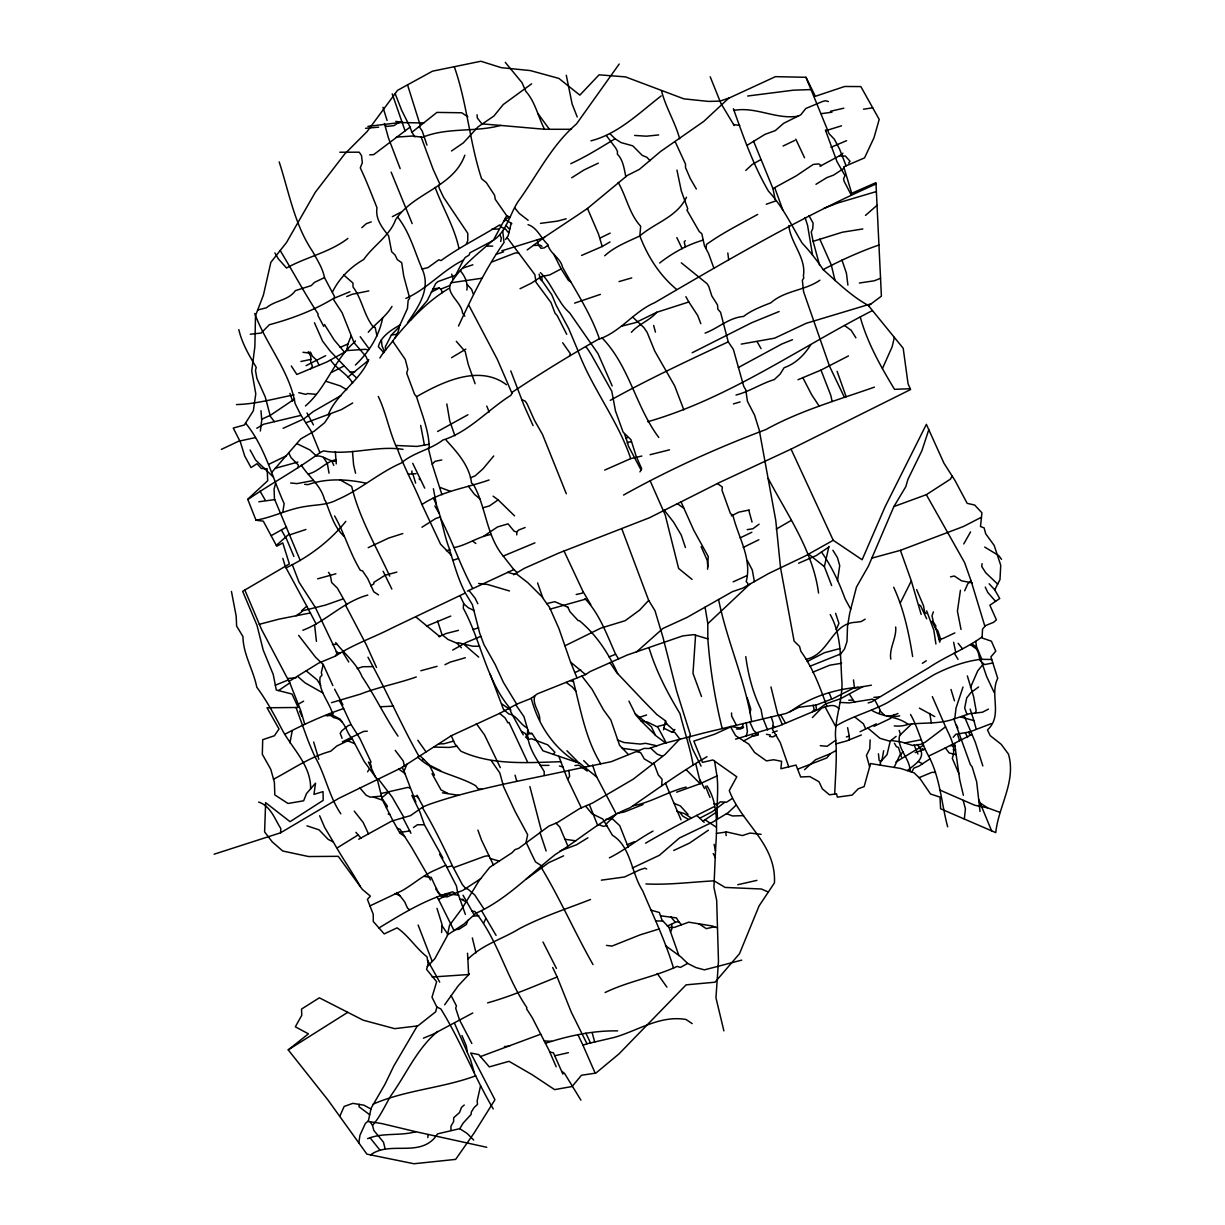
<?xml version="1.0" encoding="UTF-8"?>
<svg xmlns="http://www.w3.org/2000/svg" width="1225" height="1225" viewBox="0 0 1225 1225"><rect width="100%" height="100%" fill="white"/><g stroke="black" fill="none" stroke-linecap="round" stroke-linejoin="round"><path stroke-width="1.5" d="M516.766 534.912L516.782 531.941L518.65 530.042L525.127 527.516M544.176 775.425L544.191 771.536C536.657 759.01 525.923 744.907 527.73 729.671M695.57 635.178L692.998 673.352L701.481 696.489M912.64 656.523C908.858 632.912 903.759 609.024 893.683 587.234M310.614 788.839C311.058 765.303 292.438 748.919 282.072 729.641C274.446 714.91 266.637 700.654 256.775 687.164C253.422 670.014 243.086 654.196 242.963 636.556L236.639 626.113L236.18 616.144L231.448 591.445M895.689 626.986C896.715 638.026 888.982 648.163 890.789 659.111M411.876 473.708L411.922 470.936M830.213 614.552C842.08 635.775 840.243 660.29 842.019 683.458C842.08 701.358 835.082 718.371 835.45 736.225C837.333 755.473 835.435 774.797 834.715 794.06M260.328 431.032L261.752 420.19L260.971 410.712M661.73 785.592L662.067 779.177L658.284 774.95L653.706 762.777M880.362 760.572L880.423 765.181M466.863 290.065C468.027 283.465 465.087 276.391 460.952 271.598L460.447 270.158M747.725 585.382L747.817 583.406L746.193 581.615C752.318 558.585 738.093 536.994 732.933 515.312L730.422 513.566L722.015 490.26L722.352 487.029L717.421 483.538M367.592 771.811L369.46 768.933M214.13 854.208L280.54 832.801L280.816 828.575C274.645 818.897 270.694 806.004 258.659 802.053M725.736 832.051L726.18 835.618M460.095 595.84L463.647 603.282L463.249 608.182C480.858 640.262 486.111 680.105 510.167 708.402L510.672 711.633L523.243 734.847M751.599 721.586C745.275 680.258 726.823 640.843 718.585 599.5M441.612 932.409L442.011 924.431L436.988 908.338M282.944 511.361L284.139 503.597C271.812 476.464 264.876 446.65 245.551 423.1M427.801 1137.581L428.092 1134.58M706.151 247.863L706.473 244.433C722.597 232.857 740.589 223.93 757.663 214.421M773.006 728.109L773.113 722.811L771.229 716.901M581.446 808.01L567.16 778.288L558.814 756.254L542.951 750.787L532.079 733.499L529.675 733.27L528.281 731.463L523.963 716.64L515.725 704.712M982.067 563.668L981.746 566.517L985.773 572.795L997.671 584.126M707.545 569.242L708.234 556.487L693.886 530.486L681.008 501.791M935.578 627.996L935.823 625.96L933.419 622.101L931.995 615.823L933.373 611.872M663.521 729.809L665.512 720.867L656.876 714.558L643.018 700.363L616.711 672.586L609.836 662.511M883.669 750.726L881.908 760.434L880.285 762.302M480.537 1085.901L477.183 1100.8L477.49 1104.383L474.09 1107.568L471.349 1111.932L471.074 1114.505L463.295 1122.927L459.758 1128.669L437.601 1133.86L434.293 1138.301C417.204 1156.783 389.213 1140.965 370.593 1154.899M853.488 679.921L854.376 687.317M837.487 580.818L839.707 565.644L837.471 557.651L832.877 550.255M828.957 546.381L824.364 566.624L831.668 585.565M358.803 1142.864L359.966 1135.223L365.372 1123.417L368.373 1120.875L371.129 1108.135L384.864 1084.477L393.822 1065.964L417.312 1025.953M541.863 277.417L542.108 280.816L551.755 294.704L556.15 305.27L568.737 328.713L577.419 349.324C591.185 387.284 617.905 420.068 630.707 458.609L641.823 456.037M297.981 467.69L298.41 465.163L291.121 457.721L288.778 453.143M406.945 764.155L404.112 771.107M355.327 340.872L355.219 341.499C334.088 359.492 326.462 387.988 305.438 405.95M511.192 223.21L508.191 235.721L505.542 239.503M347.333 349.615L347.517 345.037L351.238 335.711M534.942 695.647C531.711 704.436 540.118 711.48 539.842 720.132M963.355 795.27L959.726 779.758L954.597 743.652M464.811 155.238C453.097 187.685 413.483 192.402 395.568 219.796C389.764 235.874 373.441 245.444 363.748 259.47C350.427 267.127 339.203 278.228 332.434 292.086M894.342 337.396L892.168 346.721L882.475 368.465M964.335 819.05L965.423 808.76L963.141 800.384M289.942 742.855L292.147 731.233M502.679 230.821L504.042 242.473C485.758 268.551 471.901 297.124 458.517 326.034M467.858 920.281L466.281 924.553L458.931 929.285L455.317 929.668M513.627 574.77L524.285 568.354L558.753 553.072L649.602 517.7L719.825 482.344L791.059 449.131L910.619 389.519L908.077 383.869L903.192 348.252L868.556 305.745L881.403 296.159L875.952 182.648L851.712 193.305L843.734 166.83L864.544 157.887L874.007 137.721L879.198 119.422L860.853 86.577L844.683 86.485L815.329 96.3L805.989 77.297L775.456 76.654L729.334 97.939L720.101 101.108L708.494 101.415L683.902 98.858L625.5 76.884L599.071 74.817L579.854 95.121L558.86 78.4L530.379 70.591L501.209 67.651L480.904 61.25L432.517 71.172L397.558 90.328L367.071 131.596L344.623 154.074L315.3 192.294L286.42 242.657L270.863 262.303L263.421 295.057L255.504 315.667L254.861 346.644L251.738 370.991L255.78 393.868L253.345 410.758L244.342 424.998L233.255 428.046L240.406 442.072L244.694 455.976L251.018 467.583L257.005 463.708L261.369 468.501L267.111 468.731L267.724 480.721L247.71 499.218L256.01 520.212L263.314 521.176L276.758 546.197L282.776 542.92L289.376 563.944L242.657 591.308L257.036 625.439L263.207 650.107L273.252 674.562L276.283 690.012L292.055 694.054L298.165 707.483L267.004 707.759L279.024 728.997L274.415 735.75L262.701 739.701L262.318 754.294L270.802 769.361L274.4 782.407L274.813 794.933L288.013 803.478L303.632 800.798L306.526 793.54L315.529 783.173L313.952 794.397L323.033 791.61L323.186 800.338L290.049 821.684L265.626 802.651L264.6 831.897L272.21 841.851L282.715 851.007L308.562 856.535L338.253 856.321L362.34 889.396L370.363 896.133L367.408 899.395L373.242 914.309L373.288 921.522L384.221 933.909L397.099 927.846C408.614 935.747 415.964 948.211 427.02 956.847L428.107 963.861L426.576 969.388L436.667 981.776L431.996 997.211L436.85 1007.027L435.687 1011.789L417.863 1025.892L394.68 1028.663L363.151 1020.18L319.342 997.808L301.549 1009.063L301.748 1015.326L295.347 1026.81L308.44 1033.839L288.227 1049.871L327.963 1100.004L366.918 1154.149L413.973 1163.75L455.639 1159.386L474.121 1133.002L494.946 1099.759L470.706 1053.025L478.73 1054.587L489.326 1066.898L509.003 1061.309L532.308 1074.815L554.619 1089.622L572.09 1086.514L581.477 1075.244L595.871 1073.1L618.931 1053.944L686.107 984.854L715.017 982.205L739.517 953.678L759.102 905.872L774.445 882.888C776.252 843.382 741.661 823.552 729.273 790.569L736.792 776.803L712.935 759.959L702.476 762.379L693.825 741.094L714.451 734.28L730.636 726.915L735.597 735.658L748.797 744.142L754.569 752.41L766.421 760.893L773.587 759.745L781.611 761.307L780.922 768.749L796.005 765.058L800.66 776.987L809.74 776.558L819.004 781.749L822.342 788.839L829.478 794.811L836.491 793.8L837.379 797.138L852.079 795.117L858.235 788.793L864.146 786.588L870.562 763.573L900.712 768.473L914.141 772.853L920.082 778.687L930.525 794.03L940.004 797.092L940.601 808.776L995.757 832.632C998.543 805.82 1016.428 781.55 1008.451 754.095L1001.223 744.325L990.213 735.658L987.472 729.932C1003.153 715.431 989.356 695.249 997.717 678.313L990.918 656.845L995.772 651.149L991.408 641.196L982.098 637.98L982.527 629.16L985.497 625.623L993.536 622.331L996.4 619.865L989.877 605.227L999.722 598.55L994.761 589.822L989.142 583.789M500.719 241.493L501.331 238.048L499.739 234.572M275.502 483.676L274.078 489.005L274.446 498.912L300.293 560.56M483.707 923.099L485.758 918.505M963.769 543.931L970.567 531.88M382.675 317.811C379.153 336.186 368.786 352.295 355.388 365.035M894.082 767.401L899.885 755.136L903.208 751.66M928.795 429.715L921.858 450.815L907.939 479.358L905.765 486.723L893.882 506.568L868.464 566.011L856.474 587.051L849.675 613.342L847.516 626.22L846.996 641.563L844.484 649.051L839.982 654.854M964.672 590.772L967.75 583.85L971.012 580.681L964.611 562.597L926.33 494.686L893.882 506.568M464.842 316.188L462.529 312.972C461.534 301.488 443.266 292.484 452.132 281.26C462.254 265.549 478.163 253.713 491.654 241.371C506.216 233.026 509.432 214.942 517.961 201.742C537.178 175.374 551.296 145.591 576.5 123.924L619.207 64.022M298.67 635.407L315.652 657.366L323.201 664.455L321.333 672.525L321.976 675.189L320.092 677.226C318.178 691.007 329.203 701.527 332.603 713.945M750.006 712.797L750.803 709.214L747.158 697.607M339.738 1116.373L344.164 1106.451L352.815 1103.357L363.993 1105.21L370.93 1109.038M569.472 355.97L570.329 353.658L562.688 342.786M879.091 713.501L880.3 710.301L875.14 700.654L872.522 699.138L849.139 702.89L840.197 702.43M975.314 713.011L976.172 710.806L973.584 696.535L967.337 675.894M328.254 414.678C336.844 393.256 359.706 381.22 368.771 359.614M963.018 687.041L956.021 708.05L954.78 718.692L969.113 713.792L982.45 712.215L988.437 709.122M493.369 240.238L506.706 215.707L495.329 199.415L494.548 195.204L486.325 182.617L481.593 178.758C469.466 141.932 467.184 103.329 454.291 66.717M952.162 476.066L950.37 479.174L926.33 494.686M289.177 681.33L318.561 663.154L335.359 656.11L337.013 653.277M723.883 1030.868L715.951 997.778L718.478 961.303L716.671 900.222L713.93 887.39L715.492 850.87C716.763 829.677 719.106 804.565 706.993 785.883M871.817 558.141L900.406 550.347L911.323 580.895L900.344 602.853M330.398 414.05L324.656 422.702L314.105 431.277L300.814 438.872L271.69 472.437M670.504 931.919L671.851 928.979L671.698 924.523M491.991 241.141L469.895 252.825L469.037 255.106L465.27 257.418L463.433 260.098L456.067 274.354M970.506 687.424L977.703 670.887L982.649 664.792L980.567 659.31C964.442 661.378 948.594 667.196 934.062 674.684L887.62 702.568C870.975 711.465 852.11 716.242 835.848 726.058M399.258 326.937L391.372 335.007L385.339 346.721L385.63 350.289M639.94 471.87L641.701 468.808L636.112 456.098L630.952 439.668L623.112 432.134L615.471 410.942L611.796 391.28L592.992 357.7A103.145 91.998 11.3 0 0 585.887 346.644M994.761 589.822L999.983 579.578L1000.733 565.292L994.195 545.477L985.681 533.748L984.104 527.853L980.49 526.536L981.945 512.846L974.687 505.052L967.168 503.337L955.041 480.567L943.97 463.249L926.376 424.34L885.093 506.767L862.124 559.764L833.23 540.286L791.059 449.131M836.231 629.543L838.926 623.341L835.618 613.327M716.839 805.009L720.254 801.854L726.517 802.222L732.029 798.669M386.442 807.903L387.422 806.203L382.108 798.639M345.817 521.375C330 541.067 308.884 556.962 286.038 567.895M391.985 306.434C385.906 316.693 375.692 323.385 368.25 332.251M407.558 322.634C418.353 307.031 431.261 288.733 422.15 269.056C414.555 251.508 409.87 232.459 397.558 216.963M907.296 770.617C915.596 763.665 928.489 757.111 917.096 744.448M567.665 779.192L569.594 776.436L568.875 770.448L611.26 761.674L644.182 748.383L649.051 748.506L663.475 743.56L703.808 732.994L786.19 713.409L798.899 707.3L816.279 705.018L832.969 698.572L853.304 688.282L871.419 685.188M810.69 344.837C804.457 354.837 795.484 363.84 784.138 367.684L780.126 374.1L774.277 379.597C761.399 383.425 749.424 391.617 736.011 395.017M436.559 888.493L435.916 889.396L441.123 895.46M444.644 1004.791L458.303 985.696L469.389 973.921M310.522 368.847L312.452 366.229L310.645 361.804L310.798 356.46L308.256 351.652M466.342 244.127L467.751 240.636L467.797 233.332L443.511 197.21L439.163 188.022L438.703 185.771L439.852 184.026L433.206 169.494L421.14 136.97M686.475 197.24C676.874 217.223 655.329 222.537 639.833 235.935C627.675 241.769 614.812 246.501 604.706 255.78M553.363 754.324L554.894 752.257L547.789 744.877L531.711 738.782L528.251 739.41L525.479 736.929M911.752 772.072L913.804 768.152L919.056 766.038L929.989 758.872M379.888 358.022C385.952 347.226 397.88 339.049 399.411 326.126L407.435 308.547L408.155 300.416L409.701 298.196L403.745 276.146L401.678 262.655L397.344 259.685L395.017 254.922L391.648 251.738L388.616 235.874C382.246 227.727 375.156 218.999 376.994 207.791C371.634 194.331 366.52 181.055 360.288 167.856L362.324 162.741L361.513 155.544L359.216 152.191L339.846 152.222M447.431 934.997L464.137 923.91L475.989 913.192C505.848 900.115 529.843 874.482 555.599 854.315C580.451 838.926 602.47 818.514 629.972 807.811C655.36 790.447 680.319 772.209 707.009 756.698M911.905 723.715L899.609 735.475C896.47 748.368 910.206 758.413 910.19 771.566M679.308 739.517L665.19 754.355L633.248 779.161L592.793 802.896L579.517 808.653L557.069 822.741L548.953 826.048L518.696 848.328L514.99 849.629L511.973 852.799L489.74 867.285L479.052 880.698L462.223 908.215L449.514 925.304L447.186 936.038L434.844 958.7L427.372 966.54M939.529 641.18L940.678 639.741L939.713 636.342L937.753 630.584L935.732 628.41M432.241 464.26L434.982 461.366L441.766 459.957M812.466 711.786L814.15 709.459L813.186 705.217M410.452 320.307L427.249 300.63L435.717 283.542L437.815 281.627L455.608 275.227M836.369 750.343L830.274 753.727L826.829 757.923L797.613 769.178M735.934 805.315L728.109 812.696L713.027 821.914L679.462 837.977L659.433 855.28L632.268 868.05M736.424 728.997L740.436 729.028L743.621 727.221M621.718 528.557L648.683 600.403L639.603 610.127L625.163 620.692L600.847 628.119L564.985 645.789M821.362 708.356L812.374 717.574M923.604 745.198L895.919 762.057M659.632 263.023C672.418 253.039 687.424 244.648 703.089 240.146M894.265 714.435L890.606 718.401L874.022 726.303M583.376 591.874L582.166 593.176L576.194 594.508M814.686 710.898L816.508 708.938L815.743 705.049M641.058 469.941L628.517 446.298L626.235 438.703L627.522 437.325M674.883 729.503L672.311 732.121M653.032 831.101C637.98 839.217 624.98 850.028 609.361 857.837M381.863 797.766L388.157 792.468M616.665 813.783L606.36 823.858M261.706 419.226L270.664 415.137L294.613 398.952M568.875 770.448C522.355 780.601 474.58 788.64 429.301 804.335L423.237 806.77L410.467 815.636L391.786 821.056L358.726 839.232M631.38 332.297C638.562 324.074 649.663 320.628 656.768 312.283L688.817 301.978L697.714 315.529L700.822 323.691M749.685 584.294L707.744 623.755M757.862 733.683L754.202 735.658M394.94 338.085C410.283 319.419 427.678 301.105 448.809 288.488M828.406 101.552L825.528 100.741L822.465 101.507L805.805 108.489L800.737 114.844L783.694 123.266L775.318 130.585L764.982 134.367L747.189 145.27M685.296 240.728L684.193 241.815L685.296 246.623M493.736 455.96L482.972 468.869L475.208 475.805L470.354 477.888M877.039 205.31L865.493 215.401M953.218 737.251L955.883 734.25L969.725 731.938L991.224 723.623M369.95 905.903L402.137 890.667C413.759 883.991 423.957 874.528 436.391 869.536L445.839 865.248L456.45 885.997L457.66 892.749L465.439 914.508M256.775 428.275L263.666 424.233L300.998 415.367L311.089 431.032L319.939 452.683C296.833 469.772 271.491 483.232 247.848 499.555M289.207 534.023L276.314 545.37M296.006 615.777L301.396 612.148L301.917 610.433L306.786 606.191L285.272 566.455L282.853 558.401M437.754 1031.404C416.913 1048.615 406.455 1073.973 390.974 1095.548C384.987 1105.532 380.194 1116.832 372.522 1125.362L373.809 1130.415L383.486 1142.175L385.033 1148.56M728.829 98.107L703.701 121.443L660.597 151.471L639.343 169.402L627.322 175.451L587.479 208.464L576.929 215.585L543.288 237.941L501.837 250.803M745.765 170.428L752.196 164.487L760.557 159.755M896.118 736.363L890.238 741.11L887.053 754.631L881.954 760.235M399.672 121.903L393.868 125.654L386.687 126.405L384.849 125.011M590.955 140.814C618.319 133.847 639.282 112.807 661.194 95.918M361.834 227.697L366.244 223.731L371.221 221.878M544.803 237.022L527.163 249.946M347.869 377.162L368.312 360.487M303.693 419.042L313.34 411.508L341.071 395.522M256.01 520.212C273.175 517.195 288.442 508.85 305.775 506.43C316.203 504.593 327.305 505.159 337.181 499.739C359.92 490.077 378.556 472.927 401.371 462.989C413.024 452.668 430.297 449.774 442.883 440.035C468.455 432.303 488.208 409.487 510.902 395.308L512.586 391.985C540.501 373.533 568.936 355.893 598.091 339.447C620.218 332.358 633.662 311.701 654.686 302.682C727.038 260.45 799.343 217.882 876.013 183.995M848.695 163.063L850.043 161.241L845.327 156.034L839.416 155.835L819.984 166.248M724.465 802.513L712.353 811.67L700.103 818.024M636.265 652.19L662.909 628.456L687.087 617.385L732.32 591.706L742.871 588.077L768.779 573.438L805.162 556.043L833.23 540.286M804.534 769.683L815.513 759.73L830.274 753.727M464.26 1105.027L461.565 1107.277L459.513 1112.545L453.725 1117.705L453.602 1121.579L450.938 1126.219L450.938 1130.461M819.893 280.219C804.871 290.723 784.903 290.356 770.831 302.82C761.414 306.526 751.629 310.185 743.544 316.448C728.921 317.627 718.355 328.162 705.079 333.108M978.561 687.011L970.843 692.661L966.693 697.99L964.688 708.004L967.076 714.665M932.347 696.612L945.547 726.793L925.518 741.998L920.878 744.341L912.61 745.428L901.508 742.013L891.05 740.497M627.292 443.159L628.838 441.919L631.38 442.041M468.624 974.671L467.889 959.206C482.558 944.429 502.541 939.039 519.599 928.565C542.216 916.683 566.838 908.751 590.511 899.518M414.862 136.878L411.906 132.3L436.927 112.409L461.748 112.777L467.843 116.819M531.635 83.821L503.245 104.538L493.889 116.053L478.102 126.818L463.356 142.85L451.504 150.981M753.574 141.212L772.96 188.589L796.189 175.879L813.232 164.441L818.683 163.905L821.408 165.697M467.445 591.108L513.826 569.564L517.302 572.657M278.519 690.578L289.804 682.892L261.568 629.466L244.847 590.052M395.139 93.59L401.54 109.99L410.069 127.124L373.717 154.61L369.751 154.84M839.416 155.835L842.938 153.217M526.337 879.029L548.754 862.66L563.607 855.846M982.144 636.862C965.499 648.99 945.838 656.187 928.718 667.763L871.557 701.94L868.142 702.936M465.837 349.14L451.566 357.685M514.561 515.863L498.146 499.861L489.449 505.91L482.864 507.778M749.271 509.998L738.874 512.127L731.325 515.909M708.326 830.228L689.461 843.137L673.704 850.472M422.395 760.189L423.651 759.301M413.468 827.518L417.495 824.731L424.417 824.793L442.914 858.051M302.835 630.247C325.972 621.626 343.322 601.674 367.791 595.074M303.632 701.159L298.41 704.115M271.108 535.677L286.528 527.102M835.71 740.268L827.074 746.301L820.275 745.657M846.613 140.661L831.025 147.291M715.232 812.956L702.997 821.133L696.703 815.421M828.804 547.054L816.233 555.583L798.654 563.224M337.304 847.822L358.19 834.914L361.007 838.145M373.135 1104.138C405.613 1089.974 442.608 1088.122 475.713 1075.795M570.773 163.66C586.224 156.57 600.602 147.567 615.072 138.747L621.075 142.59L632.789 145.852L642.191 155.345L646.877 157.321L650.123 160.689M370.838 585.826L373.87 583.804L373.839 582.38L385.002 575.291L396.854 572.106M280.54 832.801L338.728 798.394L401.172 767.937L451.29 735.735L500.351 713.042L517.118 703.977L530.838 698.556L537.591 693.748L585.535 674.577L590.144 671.545L627.215 655.023L682.677 635.913L693.748 634.627L707.836 638.883C710.102 669.279 715.002 699.169 722.214 728.707M571.723 177.763L583.912 170.015L598.305 163.155M288.227 1049.871L347.747 1012.325M844.132 168.177L833.628 175.083L826.906 177.594L815.972 184.301M790.14 711.802C809.771 697.209 834.103 689.369 858.204 687.256M429.255 447.63C428.842 429.99 421.553 413.376 416.546 396.701C442.332 381.94 479.174 364.116 506.461 384.742M335.359 656.11C352.984 644.457 373.334 637.643 391.877 628.073L465.332 592.992L472.375 604.629L479.695 633.202L483.936 644.564L495.191 664.532L503.398 682.386L516.69 704.207M347.915 238.416C329.663 252.488 306.388 256.913 286.512 268.03L278.274 258.766L274.905 252.932M922.364 663.292L926.284 660.78M483.86 536.106L497.488 526.964L508.038 523.856L514.148 531.237L516.782 531.941M639.894 717.207L646.586 714.971M741.707 960.124L704.436 969.863L695.953 967.582L687.654 963.432L680.457 967.398L677.103 966.418C653.936 977.137 628.303 981.286 605.089 992.526M759.087 524.178L752.9 528.741L747.235 529.659M587.908 837.793L576.562 844.775L560.085 850.946M862.982 686.536L840.58 698.709L825.589 703.931L818.53 709.336L779.345 725.812L735.567 739.18M489.097 479.97C466.434 488.025 442.439 490.842 421.936 504.516L440.541 544.145L451.474 555.43M467.935 414.754L437.616 431.491M378.984 927.968C402.367 913.666 426.086 898.997 452.806 891.831L455.057 893.393L462.728 890.437L480.721 878.708M645.606 843.168C667.962 830.045 691.145 818.04 714.328 806.586M839.967 654.211L809.909 666.278M880.545 278.259L874.451 280.755L859.353 283.021M865.187 619.176L861.175 621.55L855.877 622.269C831.392 623.096 829.325 654.548 806.019 659.28M352.708 402.979L341.392 409.625L306.066 422.702M431.277 292.208L439.208 288.043L440.969 289.238L442.393 292.683M971.946 734.449C957.414 741.722 943.418 749.149 928.642 756.07C921.185 742.932 918.046 727.65 910.558 714.481M581.615 255.428L602.195 246.516L610.004 241.938M776.282 529.108L791.258 520.395M520.043 288.733L531.405 283.159L541.419 276.528L549.703 274.921L561.142 268.887L568.323 280.234L570.712 281.903M349.937 291.734L333.231 298.609C313.784 310.446 291.412 318.852 269.332 324.732L261.185 333.047L250.313 334.241M400.376 324.824C391.587 329.709 380.837 336.37 378.341 346.675L383.869 352.662M950.523 576.868L954.306 576.01L961.579 580.834L972.129 582.87M342.357 599.163L325.62 605.043L301.748 611.015M452.683 650.077L466.541 642.329L480.812 636.357M733.147 581.86L747.204 575.52M743.713 740.88L752.487 736.194L758.214 735.077L757.724 733.117M738.323 367.546L781.826 344.011L792.468 339.708M838.926 708.754C833.505 702.216 825.788 707.407 819.51 708.586M810.644 89.578L793.417 90.191L747.663 96.009M339.31 700.577L343.613 708.525C323.186 715.492 303.616 724.358 284.552 734.403M221.388 449.376L238.507 441.276L255.382 437.585M392.337 216.657L400.881 212.216M288.579 679.844L275.334 685.158M776.512 734.954L772.807 736.914L769.576 736.439M656.768 312.283L635.698 322.588L621.917 326.08M692.171 352.754L751.614 322.772L779.115 311.517M797.98 379.735L820.98 370.088L848.481 355.924M872.476 310.553C798.133 348.558 728.645 398.462 647.719 421.752M436.958 897.129L438.565 899.502L448.687 894.005L458.701 895.169M283.097 428.321L302.116 419.685M676.629 792.177L700.149 783.709L716.947 775.961L714.588 761.123M545.462 1043.256C568.568 1035.829 593.038 1030.439 617.645 1030.883M783.081 146.035L794.734 140.431M273.527 779.222C292.469 769.3 309.879 756.851 330.689 751.247L336.86 745.979L352.172 738.706L364.162 761.429L377.3 779.452L382.506 800.139L392.459 819.755L399.978 833.26L404.464 836.17L411.508 847.225L430.48 879.994M860.057 731.723L876.35 723.868M623.556 495.053C669.248 469.573 716.839 448.013 765.916 429.546C800.093 410.651 837.778 400.039 874.42 387.131M604.706 470.094L630.707 458.609M807.244 661.485L824.394 652.726L839.906 648.576M444.951 664.731L450.096 662.158L465.347 657.733M348.145 343.858L340.183 347.379M319.939 452.683L323.553 450.892C350.059 455.838 376.917 445.18 403.025 449.376M421.967 527.225L435.61 518.558L440.602 516.858M740.206 537.867L751.874 532.247M306.082 365.632L325.651 355.679M454.414 547.529C467.169 544.941 478.24 536.627 491.194 534.437M575.245 672.479L580.727 669.769M772.424 732.565L777.217 730.927M733.407 108.765C743.345 136.649 753.36 165.344 768.488 191.192C782.714 206.535 791.549 225.369 802.13 243.117C810.016 251.447 816.952 260.328 823.169 269.623C841.07 260.159 860.072 251.569 878.938 245.015M634.458 841.667L627.261 844.668L619.758 825.696L612.087 818.514M610.249 400.345C648.592 379.076 688.909 360.181 728.247 341.852L733.362 349.37L743.713 386.288L745.795 389.902L747.434 401.31L754.585 415.183L759.27 430.159L775.731 520.242L780.555 567.864L794.106 641.134L799.542 646.417L800.874 651.332C812.987 668.115 820 687.057 826.768 706.136M919.026 777.661L932.026 772.317L935.379 772.439M286.512 455.7L268.796 464.321M416.286 676.95C398.064 683.428 378.693 686.965 360.242 694.177L331.47 702.66M426.484 626.113L450.769 616.068M504.914 219.275L510.167 216.856M331.562 372.385L343.812 366.107M458.487 630.354L446.099 633.524L438.856 636.694M279.178 161.914C289.161 192.555 294.475 224.803 312.834 251.799C317.382 260.297 322.604 268.015 324.487 277.6L314.565 282.332L311.165 285.639L295.393 290.631C288.61 300.447 275.12 300.324 266.407 307.781L257.679 310.017M812.604 672.28L829.769 665.19L841.606 663.246M924.86 749.225L915.182 752.609M344.945 351.973L326.922 361.957L296.833 374.467L291.32 365.999M756.928 880.377L737.741 884.71M758.857 539.75L743.162 547.468M342.403 741.814L363.503 731.463L367.286 731.187M487.611 1002.862C511.284 996.277 534.207 986.186 557.161 976.983L571.325 1012.248L586.989 1043.777L613.71 1037.56C637.612 1030.929 659.693 1014.989 685.985 1019.476L692.186 1023.61M954.857 632.912L942.959 638.531L939.024 639.251M548.019 245.26L544.313 247.863L540.975 248.323L538.632 245.383L537.224 240.054M405.873 298.41C427.203 289.039 442.761 270.158 463.433 260.098M618.594 658.912L615.624 654.272L609.039 656.891M346.721 296.572L352.05 294.322L368.832 290.907M876.38 191.544L837.778 202.998L823.904 208.388M610.173 233.118L599.806 238.155M571.493 129.299L544.543 129.268L500.566 125.425C475.024 132.499 447.814 127.017 422.671 137.246L412.366 136.021L396.364 137.139M534.942 542.843L503.23 556.073C486.187 535.463 486.264 507.364 473.493 484.61L471.518 483.033C469.542 465.898 457.323 452.377 446.114 440.158M776.099 200.778L766.268 204.238M472.789 1012.998L433.053 1034.222L423.391 1038.172M368.189 547.667L388.708 538.051L402.78 533.564M574.586 303.142L600.388 294.383M335.88 573.79L317.627 578.843M440.801 289.115L449.881 285.517M453.648 741.11L443.833 743.789L438.734 743.897M453.526 867.729L484.717 856.26L488.928 855.708M480.445 1056.578L540.669 1034.206M549.994 609.162L585.213 599.255M380.868 793.57L408.139 787.353L409.854 788.134M897.986 713.486L893.393 715.446L887.084 716.196M455.057 893.393L447.11 896.914L441.689 896.455L438.535 893.301L431.2 877.376M717.36 927.769L712.429 926.023L688.726 922.18L674.408 927.386L668.988 927.463L661.913 919.929L659.341 912.502L650.919 910.129M981.24 517.348L963.386 526.52L900.406 550.347M457.002 746.193L449.131 747.434L433.711 747.066M492.297 261.828L515.204 252.978L518.665 252.947M871.189 303.769L806.234 323.293L774.613 338.177L741.263 344.103M453.036 560.346L458.456 558.386M861.359 734.969L846.674 740.941L835.955 743.866M437.601 621.075L442.011 634.673L447.921 639.419L457.109 643.309L458.548 642.803L472.712 646.218L479.633 646.295M578.077 1034.941L582.932 1045.201L586.989 1043.777M667.349 926.039L676.139 921.966L678.849 921.858L681.498 924.737M743.269 727.619L741.171 727.451M420.833 670.749L437.095 666.323M462.943 268.061L472.881 264.784M496.186 254.325L503.597 251.845M367.607 1138.668C382.95 1132.268 400.054 1136.233 415.765 1131.701L486.769 1147.289M819.54 265.044L813.109 241.34L842.417 232.199L862.844 228.953M843.811 108.198L830.428 111.276M533.549 245.49L540.302 245.184L541.955 246.332M258.797 501.775L274.752 499.616M503.843 221.051L506.155 220.071L511.851 223.685M669.493 449.835L650.107 454.689M308.225 474.014C318.623 471.671 325.483 461.825 335.941 459.681M305.928 529.476L289.559 534.912M686.214 787.078C667.855 791.641 651.96 802.053 633.294 805.79M607.34 825.528L603.236 826.37L598.887 824.624M313.432 480.506L296.955 483.615L290.647 482.987M954.78 718.692C939.82 724.388 923.42 722.291 908.092 724.388A29.277 26.108 11.3 0 1 894.25 725.904M825.727 130.723L841.498 125.823M733.392 403.928L740.099 401.938M371.068 762.103L359.752 738.216L351.146 724.695L348.375 725.522L341.775 730.82L340.198 733.3L342.097 738.323M846.398 736.945L849.262 736.087L847.608 727.681M472.697 629.604L478.684 627.843M628.946 701.129L635.806 714.971L641.165 721.035L647.52 722.061L656.799 726.67L666.859 724.067L673.98 730.468M921.292 739.732L905.107 742.886M619.038 281.582L631.748 277.907M333.154 713.792L327.182 715.614M566.18 218.77L557.666 221.082L540.531 223.363M310.476 612.929L278.948 619.146L259.225 624.337M612.393 818.208L605.625 819.464M714.68 926.728L706.335 928.657L698.74 923.681M643.048 804.534L624.413 811.93L617.614 813.308M560.56 761.705C527.118 762.716 491.883 765.457 460.922 751.216L454.797 743.728L451.29 735.735M446.834 867.178L452.377 865.799L462.346 884.557L465.776 888.6L467.827 889.074L474.703 894.908L484.151 909.272M446.405 550.699L449.805 549.826L449.866 550.806C454.46 565.2 458.227 579.471 465.332 592.992M287.86 678.482L296.037 677.793M429.056 444.277L417.067 446.421L395.736 445.456C388.861 429.485 385.86 412.197 378.28 396.441M422.15 269.056L427.954 267.617L438.826 259.792L440.985 260.603C459.513 247.159 480.246 237.038 499.463 225.032L500.78 225.339M378.663 127.155L365.54 128.303M537.607 582.932L542.889 598.122L546.733 603.588L554.772 601.689L567.696 607.125M332.45 644.518L336.967 644.289M992.587 663.016L984.624 664.578L981.623 662.067M532.079 733.499L527.118 733.989M432.593 289.008L439.208 288.043M399.825 122.577L367.913 126.359M300.891 361.482L311.089 359.354M554.971 1055.72L568.4 1052.688M297.859 462.055L275.196 468.317M716.441 833.413L726.731 831.959L742.442 835.557L749.991 833.061L761.123 834.332M659.479 928.872L640.078 934.874L612.01 946.067L606.467 945.409M451.351 282.73L482.298 278.167M899.701 715.844L895.659 716.548L892.29 715.568M831.974 112.225L821.225 113.665M872.721 107.815L863.487 109.209M380.485 706.764L393.593 706.121M601.353 880.162L624.52 876.993L639.726 869.842L644.917 868.173L646.678 869M432.18 977.014L468.608 974.533M848.757 700.225L852.355 700.087M391.372 335.007L397.038 334.257M408.384 474.121L416.01 473.692M540.271 765.395L548.938 765.365M359.752 787.767L366.137 795.239L370.241 797.169L381.419 796.112M478.822 915.688L473.815 916.101M645.897 883.929C668.437 885.078 691.39 882.077 714.083 880.836L725.108 887.436L761.353 888.998L768.351 892.03M574.893 765.548L579.012 765.181L587.188 771.03M423.804 122.99L399.258 122.515M504.394 1046.563L509.539 1046.165M873.884 697.377L879.458 696.948M357.241 668.605L362.661 666.752L373.012 666.599C388.968 696.198 402.458 727.068 418.95 756.3M953.28 749.761L955.607 749.593M713.961 803.922L717.375 803.906M315.438 456.236C322.987 454.46 328.576 461.917 336.063 461.243M236.44 404.556C256.04 404.112 275.181 398.477 294.015 394.879M492.71 246.087L487.198 246.148M346.338 350.626L365.571 349.278L368.403 350.319M409.87 830.933L399.58 832.464M510.197 228.646L508.957 228.708L505.925 225.339M910.267 388.723L894.526 389.351C880.806 366.658 867.254 342.678 860.226 316.938M491.761 229.243L498.82 228.998M365.724 483.125C346.828 479.082 326.478 478.087 307.888 484.656L304.642 484.304M314.458 322.772L322.573 341.101L330.092 350.993L350.09 371.971L354.806 371.895M991.638 659.494L980.567 659.31M658.683 134.934L646.448 136.189L634.642 135.439M622.239 748.322L639.572 750.665M460.324 899.426L463.479 899.472M733.806 110.418C755.963 106.253 776.374 119.989 798.516 116.084M310.905 353.229L303.004 352.295M325.636 715.584L330.811 715.538L333.797 717.712C345.419 719.044 345.404 731.8 352.172 738.706M655.773 920.924L662.633 921.047M347.134 348.558L348.329 348.589M673.796 803.232L680.396 805.973L688.067 814.411M472.146 911.308L474.733 911.385C497.871 939.652 506.247 977.428 526.796 1007.471L526.628 1008.925L532.217 1017.623L548.953 1050.162L556.181 1066.776M500.566 125.425L481.884 123.863L477.337 117.998L477.061 114.752M950.416 745.657L955.117 745.887M413.376 796.173L416.638 796.342L418.353 797.919L423.237 806.77M743.56 815.62L732.473 815.957L726.425 813.63M544.283 1040.913L551.648 1041.357M676.843 811.21L684.607 813.66L691.191 817.994M1000.09 812.435L987.488 807.811L974.809 805.284L939.56 789.926M458.533 795.301L442.424 792.82M549.734 1052.045L553.44 1052.842L562.872 1074.095M382.506 800.139L373.457 797.062M478.592 583.483L487.627 584.493L509.478 590.971M660.888 915.841L676.445 917.908L678.849 921.858M316.203 394.373L307.613 393.547L305.729 394.373L298.762 392.658M395.782 121.382L402.657 122.439M565.138 839.324L575.827 840.809M431.277 877.529L424.248 876.38M733.576 124.537L739.701 125.425M617.369 739.931L623.923 742.503L640.246 744.065L645.59 743.299L656.814 745.795M481.992 789.375L478.041 788.686L475.637 785.7C456.649 774.828 433.665 772.684 417.74 757.096M766.482 734.296L770.479 735.046M354.454 743.514L348.114 741.003M415.765 1131.701L381.618 1123.524L367.745 1121.396M976.187 728.967L973.906 720.606L960.967 717.038M490.276 858.526L499.019 861.007M871.695 710.301C882.812 717.283 897.711 716.089 908.092 724.388M388.187 814.013L389.902 814.441M636.939 751.721L640.69 752.671L644.304 758.933L652.527 763.742M890.315 741.37L879.948 738.292L867.606 727.864M326.034 381.312L340.336 385.921L346.767 389.718M559.427 765.993L563.01 766.988M558.814 756.254L579.946 763.389L596.713 777.002M360.38 886.624C351.697 871.174 341.897 857.362 333.338 841.973L328.239 839.431L319.021 829.83L306.954 825.818M504.087 228.677L500.244 226.273M507.609 572.289L514.622 574.295M528.067 224.665C537.331 227.62 540.914 238.262 547.774 244.495C549.933 253.82 560.483 257.618 562.551 267.264C575.459 290.738 590.772 313.539 599.423 338.866M730.483 726.486L740.13 727.91L742.672 726.777L742.886 723.546M339.983 653.338L336.094 651.807M868.709 305.637C851.88 296.664 837.471 282.378 823.169 269.623M397.528 828.376L400.07 829.325L404.648 836.476M955.837 754.631L949.115 752.946L945.271 747.755M450.601 491.393L439.882 487.351M474.32 610.647L468.363 607.799L463.678 603.803M465.883 901.906L461.856 899.426M444.66 896.287L442.21 895.016M501.668 703.824L510.779 710.071M409.533 909.608L407.542 908.2L404.725 901.891L400.024 895.812L395.078 893.454M570.498 680.533L573.499 681.804C580.65 709.597 585.596 739.088 600.725 763.726M934.767 716.594L919.378 708.127M459.758 1128.669L467.016 1133.355L473.708 1140.031M506.706 215.707L508.651 216.595M296.848 443.649L309.91 449.927L316.065 455.731M322.696 692.875L305.071 682.861L297.92 676.644M436.85 1007.027L440.862 1008.941C460.692 1040.959 474.121 1076.438 493.262 1108.962M444.935 894.066L446.911 895.031M541.817 865.952L535.509 861.91L531.221 853.151L526.076 842.188L527.653 834.684L515.174 811.608L503.597 786.71L499.831 772.944L491.256 760.633M447.967 793.478L441.031 789.926L432.012 773.649M918.49 761.674L922.517 763.772M650.521 747.985L656.998 754.003L662.296 756.192M440.648 770.739L429.745 765.242L419.915 755.702M329.433 713.562L340.075 719.075L342.25 722.015M509.033 232.582L507.502 231.739A9.463 8.437 11.3 0 0 504.348 228.218M521.666 731.447L525.203 733.407L527.822 737.986M716.196 827.12L705.11 819.862M610.127 133.862L615.072 138.747M306.219 670.887L317.183 679.89L320.736 685.464M585.535 674.577L570.544 662.036L558.922 628.532L549.428 607.141L546.733 603.588M339.846 479.725L351.667 486.386C359.323 518.282 376.167 546.442 389.734 576.133M521.85 399.687L525.157 401.08L526.98 403.668L534.483 420.343L542.537 434.553L566.317 493.752M987.488 807.811L979.51 802.635M493.108 496.171L498.146 499.861M922.027 748.536L923.834 749.685M499.57 713.379L505.113 717.927L507.931 722.934M396.992 892.52L400.024 895.812M415.826 616.879L439.867 636.678M378.525 594.906L373.763 591.782L367.714 578.537L362.462 570.804L360.349 570.329C349.829 553.057 344.531 533.334 334.593 515.955M412.702 463.31L424.723 488.132M542.66 597.433L527.929 582.778L515.909 573.499M688.389 819.311L682.983 816.294L680.12 812.818M677.318 503.643L683.688 508.191M527.163 727.834C519.921 724.511 517.103 715.369 508.727 713.93L503.444 709.29L490.184 674.24M369.674 1114.735L359.109 1106.803L359.078 1104.292M918.98 604.721L920.695 605.916L926.651 618.778M665.451 945.639L680.978 956.97L687.654 963.432M441.995 925.641L447.661 934.017M542.108 280.816L540.439 279.637L539.107 274.14M844.576 325.559L851.099 330.229L855.892 337.794M970.583 644.748L976.034 648.683M472.712 541.174L475.836 543.471M566.18 682.432L572.381 687.011L575.811 691.176M984.701 547.07L998.727 555.583L1001.499 559.304M464.045 644.396L478.715 657.136M576.118 761.751C553.179 747.633 537.943 724.052 531.237 698.265M479.802 498.774L474.519 494.395L468.363 486.218M635.362 713.869L651.363 726.716L655.36 735.122M981.317 661.27L980 660.275L978.423 653.002L975.284 646.279L971.992 643.845M807.918 553.532L824.364 566.624M854.591 716.855L863.411 723.791L865.692 728.829M343.674 274.921L352.953 283.052L353.045 287.002C362.171 299.176 363.764 315.208 373.502 327.243L375.187 327.412L376.963 335.972M670.779 916.759L675.434 922.379M665.68 743.039L656.095 735.903L641.165 721.035M681.314 262.839L707.085 283.71L708.785 286.497L711.802 295.914L717.498 304.903L717.911 309.267L720.545 312.268L728.247 341.852M280.173 250.543C292.852 271.353 304.658 293.464 318.194 314.059L317.842 315.208L323.767 326.478M528.113 220.27L519.323 213.487L514.668 207.837M562.229 1071.553L564.648 1073.575L580.926 1100.173M967.597 737.465L965.315 732.749M344.21 536.428C333.858 527.148 330.398 512.892 325.238 500.504L324.579 499.938C321.118 485.483 308.777 476.938 301.289 465.117M350.09 371.971L356.536 377.867M274.4 421.645L270.388 416.439L265.258 396.946L256.882 378.357L255.489 370.486L256.193 367.286C249.027 355.204 242.091 343.628 238.814 329.617M686.138 769.652L700.149 783.709M995.573 601.368L987.748 592.41L985.252 587.097M632.559 316.984L643.814 327.504L647.076 332.235L654.808 351.192L674.699 385.921L683.841 409.885M664.302 510.243L673.597 522.172L681.268 535.095L685.433 547.514M588.903 765.839L583.712 760.603M628.303 754.432L619.636 745.413L610.831 719.963L603.45 709.811L592.119 689.353L581.814 675.97M756.897 733.362L753.635 730.345L749.746 722M880.086 710.868L884.894 715.66M273.313 477L255.581 460.033L250.114 450.004M555.982 823.185L559.702 826.875L567.711 845.725M579.027 762.976L566.93 750.772M854.667 702.277L849.354 694.192M702.997 821.133L704.145 822.312M457.109 643.309L461.412 647.795M606.329 135.5L615.808 148.179L617.492 151.517L617.339 154.09C623.157 159.893 624.168 168.912 625.807 176.614M676.583 289.391C659.509 275.181 647.765 256.622 639.833 235.935L640.675 226.242C629.344 213.977 626.45 196.643 618.196 182.448M540.409 272.593C548.601 280.51 553.21 291.213 559.381 300.186A54.421 48.541 11.3 0 0 569.702 312.957L598.014 353.658L612.178 385.936M468.991 590.481L475.055 598.076L477.827 603.757M537.959 113.619L549.351 129.192M370.256 1122.039L372.522 1125.362M926.085 613.541L924.615 611.918L923.497 605.701L916.652 589.638M355.878 832.326L358.19 834.914M773.235 725.874L774.675 727.497M503.23 556.073L513.826 569.564M456.297 341.3L465.24 351.652L468.164 364.147L475.101 383.716M378.341 778.962L392.123 797.016L403.913 817.381M342.694 652.175L348.757 661.975M426.009 751.874L417.802 740.252M467.261 284.552L471.625 289.406L473.233 293.985M692.11 579.425L678.619 568.446L665.252 515.097L650.245 481.027M747.311 560.514L752.288 570.023L754.401 581.676M379.811 1149.969L370.118 1137.857M334.593 689.108L342.923 704.804M344.501 352.188L334.134 339.907L324.487 324.487M352.601 383.027C347.073 373.472 336.462 368.939 330.459 359.936M585.948 806.509L591.981 813.722L602.822 819.035L612.423 835.251C631.043 846.49 631.243 873.149 642.604 890.636C653.476 916.346 665.588 941.535 673.566 968.286M736.302 725.032L731.692 716.15L731.524 712.965M771.964 728.477L780.264 742.564L788.732 766.835M416.546 396.701L414.509 394.174L406.731 373.257L407.818 369.215L405.276 359.446L392.551 340.933M680.12 739.41L674.638 732.244L671.805 732.091L663.751 728.14M281.474 530.18L286.711 539.368L293.893 556.426M666.905 987.12L657.212 973.477M354.285 811.149L363.182 822.48L368.618 834.133M601.904 337.778C629.298 365.724 635.729 406.807 658.759 437.432M954.198 652.956L958.027 659.356M319.021 365.203L316.708 360.211L312.543 356.322L310.109 351.912M675.143 141.625L685.525 164.15L685.51 167.565L690.272 178.544L696.336 189.002M505.267 62.368L521.957 82.596L525.816 91.308C535.356 102.058 538.097 116.773 544.543 129.268M894.434 743.253L896.424 746.714L898.492 747.449L901.447 757.019M398.768 769.116L404.893 773.465L415.842 802.053M369.322 349.125L360.227 336.722M785.547 723.225L780.723 714.849M395.216 750.358L403.239 760.955L404.357 765.855M476.326 723.577L484.518 734.893L500.321 767.631M398.002 736.133C385.017 717.008 374.957 695.923 362.049 676.659C356.184 662.756 344.547 653.966 335.727 642.574M566.731 334.348L557.145 315.483L555.093 313.37L550.99 302.529L535.999 282.24L534.85 274.645L507.104 237.528M956.388 724.986L957.889 728.186M427.556 960.293L439.714 982.113M301.947 716.303L299.62 711.128M821.424 551.97C831.545 566.118 839.217 582.656 845.066 598.811L850.717 609.192M419.226 126.588L422.196 130.968L426.958 145.101M439.392 513.765L434.829 505.94M819.234 406.21L811.532 394.527L802.758 377.514M418.123 925.028L432.042 960.982M626.235 438.703L624.474 434.079M704.528 788.563L699.996 779.973M313.447 424.907L307.031 412.993M734.234 125.578L720.897 103.359L710.209 76.792M540.746 866.672C559.963 898.369 574.663 932.286 593.007 964.55M373.012 666.599L367.975 657.212M958.164 643.324L962.391 648.638M681.008 819.831L665.405 783.081M337.809 654.533L315.238 607.248L299.053 582.243L292.208 564.48M368.434 762.011L375.662 777.462M648.683 600.403L654.992 610.693L662.97 637.306L676.522 690.655L690.272 734.433L689.231 739.15L692.768 749.424L701.098 766.146M333.338 841.973L324.579 827.258L319.648 815.743M439.591 854.284L445.839 865.248M589.409 804.687L597.723 825.512M932.026 621.274L936.558 630.569L939.805 642.191M561.142 268.887L553.715 254.019M472.574 588.214C460.478 565.873 452.561 541.848 441.077 519.278M346.69 604.553L337.35 588.107L331.669 582.533L330.199 574.678L328.468 572.335M434.446 775.272L430.067 766.59M516.812 781.382L515.067 775.165M265.274 500.244L260.022 491.057M496.064 935.379L481.93 911.308M474.427 915.305L463.019 895.23M454.414 1023.074L470.415 1059.395L474.335 1072.886M323.201 664.455L332.863 685.587M757.019 341.484L761.031 348.62M851.145 194.806L844.102 181.254L843.566 178.743L844.99 175.634L837.012 161.7L825.405 130.018M795.791 139.145L804.534 157.765M666.262 742.886L657.549 726.67M676.828 237.589L682.187 248.752M929.806 713.471L931.306 723.01M508.987 722.398L527.577 762.088M685.878 296.664L688.817 301.978M768.243 478.485C787.583 515.281 813.017 550.882 818.56 593.068M713.21 853.565L715.461 857.684M383.149 571.263L391.847 589.087M306.786 606.191L316.157 624M809.021 215.646L813.094 223.118L812.772 228.585L811.241 232.015L813.109 241.34M340.81 813.798C328.928 796.25 325.36 774.782 314.947 756.759A357.593 318.913 11.3 0 1 307.291 738.522L296.037 707.499M345.511 605.165L366.183 644.549L376.55 667.518M590.817 604.706L583.008 591.507L564.021 551.036M837.104 371.343L846.184 396.808M958.899 773.649L952.284 758.336C956.618 747.204 950.033 736.73 945.547 726.793M395.736 445.456L397.16 448.151C403.806 467.093 414.249 485.437 421.936 504.516M333.782 465.362L331.791 460.83M433.39 488.744L436.422 504.547M438.565 899.502L454.016 930.587M835.756 726.701L825.129 707.039M412.182 223.608L391.173 172.143M615.624 654.272C606.987 635.163 599.714 613.985 585.014 598.734M422.411 807.627C433.635 826.416 443.159 845.939 452.377 865.799M511.958 393.225L497.304 359.323L468.792 305.193M556.426 968.424L542.997 942.01M292.591 401.034L289.942 393.393M471.839 1043.486L459.528 1019.935L455.669 1008.114L456.466 1006.001L451.183 995.757M819.816 239.151L831.254 264.86L835.037 280.54M411.83 795.454L419.853 811.869L424.417 824.793M582.932 1045.201L595.197 1073.207M971.012 580.681L984.9 626.343M461.963 1035.538L466.312 1045.951L467.2 1051.708M351.146 724.695L343.613 708.525M994.164 692.569L986.584 676.384L982.649 664.792M384.558 351.743L382.032 346.001L381.358 339.876M435.135 187.41C442.669 207.913 454.46 227.054 458.962 248.507M402.887 817.703L410.942 833.291M570.544 662.036L576.99 677.793M616.236 813.997L596.162 775.869L592.594 765.166M300.998 415.367L295.118 403.576C289.483 370.792 266.039 344.562 254.739 313.493M928.642 756.07C940.325 778.135 941.275 803.033 947.66 826.844M433.237 497.809C441.521 514.286 442.945 532.768 449.805 549.826M493.415 864.972L481.532 840.136L477.918 830.121M417.112 795.239L418.598 798.302M577.235 116.988L572.121 104.002L566.287 75.276M552.689 967.505L557.161 976.983M585.887 1033.134L590.588 1043.133M968.607 732.152L970.016 735.168M701.144 546.672L707.208 560.3L707.836 566.93M917.969 754.018L914.11 745.06M329.035 473.202L327.335 463.463L323.507 457.415M770.954 686.949L777.431 713.072L782.285 724.587M846.107 165.804L839.554 149.052L834.378 139.252L829.065 133.724L805.989 77.297M841.958 260.037L846.444 273.297L847.899 285.088M820.98 370.088L830.78 395.292L832.143 401.478M324.487 277.6L334.578 296.68L333.675 299.803L342.112 312.743L354.056 342.678L366.061 356.597L367.822 360.824M700.623 783.449L695.693 763.634M410.069 127.124L411.906 132.3M289.804 682.892L300.86 710.883L304.703 724.097M533.059 425.611L523.978 405.383L510.779 370.915M627.261 844.668L628.272 847.072M991.576 830.826L978.683 799.496L976.677 781.841L972.145 766.865L970.353 764.568L953.862 718.968M665.512 720.867L666.859 724.067M957.751 734.939L959.558 740.696M953.617 642.252L955.699 652.113M829.279 693.105L831.729 699.138M486.769 406.103L489.188 412.075M869.582 766.666L866.458 755.442L869.765 748.751L870.148 739.9M649.066 647.979C656.156 671.361 667.472 692.937 679.967 713.608C684.3 730.973 689.997 747.342 693.212 765.181M774.828 187.992L782.744 209.751M454.919 435.778L449.728 420.849L446.834 403.944M617.614 673.551C608.733 653.599 596.636 635.117 579.517 620.784L578.154 620.585L569.977 611.734L567.588 606.712M400.162 168.591L388.478 138.058L384.42 123.48M541.511 831.208L529.874 786.527M900.574 734.678L899.165 730.36M679.676 138.792C675.067 121.918 665.711 107.54 661.531 90.818M844.438 397.39L829.539 366.26L803.631 291.872L802.344 280.403L803.86 277.83L803.37 276.084C806.601 258.153 790.569 243.208 788.823 225.568M713.808 267.969L708.54 253.483L704.452 245.75L701.818 233.715L699.276 231.586L686.903 210.042L687.792 208.924L681.299 190.916L676.95 170.076M392.199 93.85L405.077 130.83M970.154 709.153L973.906 720.606M767.646 730.039L762.455 717.1L761.093 709.581C752.9 692.921 748.169 674.898 745.78 656.615M587.479 208.464L598.535 234.128L602.195 246.516M412.718 473.493L415.642 483.109M964.136 715.875L975.33 742.304L982.833 765.916M709.995 797.444L705.416 786.236M546.12 850.962L539.919 832.342M382.981 107.325L387.069 120.433M402.213 767.248L405.138 774.016M420.374 125.7L407.542 84.862M805.07 217.545L807.612 225.538L812.512 254.907M954.443 700.792L950.998 689.445M369.996 762.348L371.512 767.309M476.02 952.882L472.329 937.906M926.667 610.892L933.802 630.094L935.915 644.013M752.043 522.08L748.797 510.335M451.703 274.14L453.173 279.208M981.792 659.295L976.539 646.754L975.743 641.441M318.837 759.27L313.661 742.028M772.96 188.589L775.165 199.629M441.949 494.732L432.41 464.949L428.321 448.151M911.323 580.895L921.154 614.414M961.013 629.451L957.429 611.137L960.431 590.266M653.675 325.467L655.452 332.113M752.119 734.77L752.487 736.194M592.226 1032.813L594.722 1042.153M678.895 955.5L668.988 927.463M355.572 473.233L353.612 465.041L352.478 451.504M878.447 753.804L879.183 760.511M714.129 844.331L715.492 850.87M424.478 445.349L420.665 425.397M746.147 736.378L747.403 731.539L746.255 722.796M573.024 679.431L573.499 681.804M727.803 252.978L728.691 259.761M705.064 607.187L707.759 623.188L707.836 638.883M316.433 641.349L314.626 625.072M335.359 451.581L336.262 463.862M978.683 799.496L980.015 811.44M716.947 775.961C718.769 790.217 716.303 804.32 717.544 818.637M419.302 478.439L419.44 479.664M467.521 953.218L467.889 959.206M849.262 736.087L849.384 739.961"/></g></svg>
